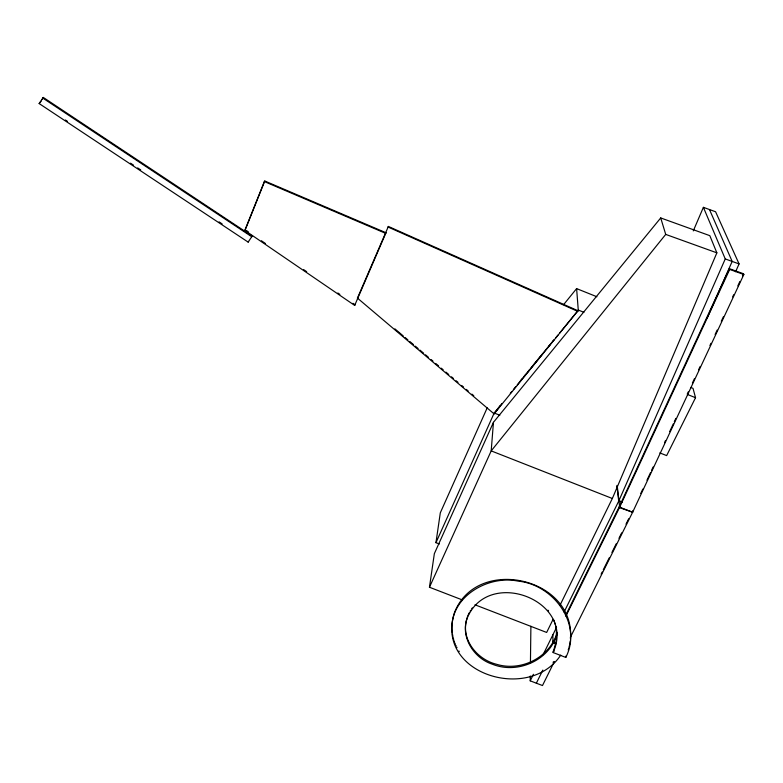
<?xml version="1.0" encoding="UTF-8"?>
<svg xmlns="http://www.w3.org/2000/svg" width="783" height="783" viewBox="0 0 783 783"><rect width="100%" height="100%" fill="white"/><g stroke="black" fill="none" stroke-linecap="round" stroke-linejoin="round"><path stroke-width="1.17" d="M554.384 661.566L542.482 685.546L530.218 680.838L530.277 675.993M530.443 662.653L530.894 626.263M570.435 639.026C575.436 577.257 476.426 555.304 454.404 612.825C434.8 673.987 529.259 702.733 560.736 655.117M560.119 605.005L612.345 498.497L716.866 252.84L709.819 235.663L660.715 217.938L493.456 422.321L491.195 450.891L429.456 587.25L462.45 599.974M570.23 640.983L569.584 644.889M494.073 413.864L577.923 310.734L388.368 226.444L357.449 298.108L494.073 413.864L501.903 403.558M429.456 587.25L434.35 553.659L493.456 422.321M439.371 543.999L435.955 542.678L440.31 512.816L487.212 407.826M466.188 621.281C461.853 640.983 477.884 659.678 496.393 664.238C520.998 671.883 549.891 657.642 557.232 632.39M569.447 645.535L568.977 647.453M466.286 620.821L467.48 616.75M568.223 649.988L568.615 648.725M385.99 232.747L385.745 233.393L264.341 181.568L244.825 230.368L354.679 305.429L385.99 232.747L264.781 181.01L264.341 181.568M354.679 305.429L354.973 304.685L352.957 303.315M245.735 228.597L264.781 181.01M467.813 615.859L469.203 612.825M693.278 230.907L703.388 207.338L715.584 211.753L739.074 263.92L735.609 271.721M621.986 502.285L618.717 501.14L725.254 258.938L703.388 207.338M707.039 318.299L732.164 261.424L709.486 209.55M435.955 542.678L494.19 413.013L500.337 405.506M452.202 632.243C448.316 597.762 487.398 574.605 518.297 581.162C553.131 584.549 582.924 623.924 565.796 657.426L553.121 652.542L556.37 640.504L556.419 629.777M553.121 652.542C576.171 601.833 491.616 567.998 468.459 615.34C458.848 634.69 472.873 657.906 492.204 664.16C517.504 674.486 549.539 660.529 557.271 633.633M729.374 268.667L619.343 506.532L619.47 507.629L632.635 512.239L743.85 274.52L743.498 273.747L729.374 268.667L729.697 269.43L743.85 274.52M619.47 507.629L729.697 269.43M640.748 493.476L642.814 489.062M646.944 480.224L650.565 472.501M651.593 470.289L653.139 466.981M664.503 442.689L665.53 440.477M669.661 431.639L673.282 423.916M674.31 421.704L675.866 418.396M687.22 394.103L688.257 391.892M692.387 383.063L694.452 378.639M698.583 369.811L700.129 366.503M709.936 345.518L710.974 343.306M715.104 334.478L717.169 330.064M721.3 321.226L723.365 316.812M732.663 296.933L733.691 294.731M737.821 285.893L739.886 281.479M742.47 275.959L743.498 273.747M357.449 298.108L357.782 297.413M388.368 226.444L388.084 227.041L577.932 311.458M553.111 619.275L546.651 632.449L474.968 604.799M530.218 680.838L533.438 674.29M543.118 654.637L556.566 627.34M564.093 612.052L618.942 500.67L622.142 501.932M565.845 614.958L619.559 506.082L619.686 507.178L565.874 616.192M536.345 683.197L542.825 670.101M601.119 574.164L602.205 571.991M603.282 569.818L609.233 557.868M611.934 552.436L616.26 543.745M618.962 538.303L621.673 532.871M625.989 524.179L628.7 518.747M570.357 637.362L632.635 512.239L632.488 511.142L632.635 512.239L619.686 507.178M690.753 387.438L693.014 388.348L695.539 397.695L666.646 455.598L659.834 452.907M39.15 103.562L43.319 97.454L252.185 236.104L248.142 242.104L39.15 103.562L41.068 101.232M42.194 99.343L43.319 97.454M470.143 611.141L470.642 610.319M252.185 236.104L251.734 236.74L42.527 97.895M248.142 242.104L248.593 241.448M471.728 608.704L472.306 607.911M244.825 230.368L245.285 229.732M660.715 217.938L665.716 234.401L491.195 450.891L612.345 498.497M563.594 304.656L576.611 288.604L596.91 296.757M520.411 380.89L521.958 379.001M524.267 376.163L525.814 374.274M527.36 372.385L529.67 369.556M531.217 367.667L553.581 340.262M576.719 311.928L578.265 310.039L576.611 288.604M510.32 393.301L511.857 391.431M513.394 389.552L515.703 386.733M517.24 384.854L542.59 353.896M548.736 346.389L550.273 344.51M552.573 341.691L554.11 339.822M555.646 337.943L557.956 335.124M559.483 333.255L577.923 310.734M553.023 662.31L553.522 661.85M665.716 234.401L716.866 252.84M725.254 258.938L739.074 263.92M556.38 643.665L552.964 642.363L552.935 641.101L553.728 641.385M556.106 643.548L552.964 642.334L552.867 634.847M553.101 651.25L553.894 651.564M494.19 413.013L499.828 415.235M687.65 394.554L695.539 397.695M578.265 310.039L583.922 312.309M65.39 119.995L67.426 121.345M130.526 163.177L133.58 165.203M137.651 167.905L140.705 169.921M219.074 221.883L222.127 223.909M246.283 230.417L248.299 231.797M261.385 240.733L265.408 243.484M303.647 269.616L306.662 271.681M337.864 292.999L339.871 294.379M394.896 328.86L403.255 335.946M405.105 337.512L407.894 339.871M409.744 341.447L413.463 344.589M415.313 346.164L418.102 348.523M419.952 350.099L423.672 353.241M425.521 354.816L428.311 357.175M431.09 359.534L432.95 361.11M435.73 363.469L438.519 365.827M441.299 368.186L443.158 369.752M445.938 372.121L448.718 374.48M451.507 376.838L453.357 378.404M456.146 380.763L458.006 382.339M461.716 385.481L463.565 387.056M466.355 389.415L468.205 390.991M471.924 394.133L473.774 395.709M547.953 610.172L548.609 611.024M458.897 650.986L459.239 651.534M456.714 647.101L456.998 647.658M455.892 645.388L456.156 645.955M553.65 619.784L554.041 620.753M455.383 644.233L454.913 643.068M554.237 621.242L554.755 622.72M454.483 641.894L454.071 640.709M555.078 623.718L555.509 625.216M453.7 639.515L453.21 637.714M555.754 626.224L556.341 629.268M452.926 636.51L452.457 634.083M617.268 486.184L619.559 506.072M616.916 485.44L618.717 501.14M565.766 656.125L565.796 657.426"/></g></svg>
